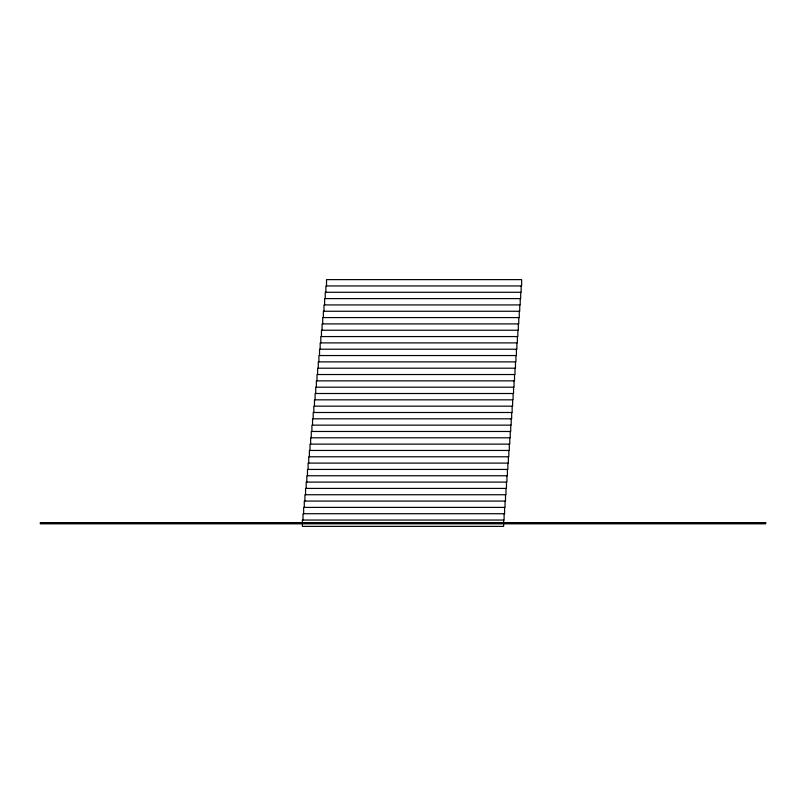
<?xml version="1.0" encoding="UTF-8"?>
<svg xmlns="http://www.w3.org/2000/svg" width="806" height="806" viewBox="0 0 806 806"><rect width="100%" height="100%" fill="white"/><g stroke="black" fill="none" stroke-linecap="round" stroke-linejoin="round"><path stroke-width="1.21" d="M521.16 285.949L521.16 292.276L325.251 292.276L325.251 298.603M520.686 292.276L520.686 298.603L324.617 298.603L324.617 304.93M520.213 298.603L520.213 304.93L323.982 304.93L323.982 311.257M519.739 304.93L519.739 311.257L323.347 311.257L323.347 317.584M519.265 311.257L519.265 317.584L322.712 317.584L322.712 323.911M518.782 317.584L518.782 323.911L322.078 323.911L322.078 330.238M518.308 323.911L518.308 330.238L321.443 330.238L321.443 336.565M517.835 330.238L517.835 336.565L320.808 336.565L320.808 342.893M517.361 336.565L517.361 342.893L320.173 342.893L320.173 349.22M516.888 342.893L516.888 349.22L319.539 349.22L319.539 355.547M516.414 349.22L516.414 355.547L318.904 355.547L318.904 361.874M515.941 355.547L515.941 361.874L318.269 361.874L318.269 368.201M515.467 361.874L515.467 368.201L317.635 368.201L317.635 374.528M514.994 368.201L514.994 374.528L317 374.528L317 380.855M514.52 374.528L514.52 380.855L316.365 380.855L316.365 387.182M514.047 380.855L514.047 387.182L315.73 387.182L315.73 393.509M513.563 387.182L513.563 393.509L315.096 393.509L315.096 399.836M513.09 393.509L513.09 399.836L314.461 399.836L314.461 406.164M512.616 399.836L512.616 406.164L313.826 406.164L313.826 412.491M512.142 406.164L512.142 412.491L313.191 412.491L313.191 418.818M511.669 412.491L511.669 418.818L312.547 418.818L312.547 425.145M511.195 418.818L511.195 425.145L311.912 425.145L311.912 431.472M510.722 425.145L510.722 431.472L311.277 431.472L311.277 437.799M510.248 431.472L510.248 437.799L310.642 437.799L310.642 444.126M509.775 437.799L509.775 444.126L310.008 444.126L310.008 450.453M509.301 444.126L509.301 450.453L309.373 450.453L309.373 456.78M508.828 450.453L508.828 456.78L308.738 456.78L308.738 463.107M508.354 456.78L508.354 463.107L308.104 463.107L308.104 469.435M507.881 463.107L507.881 469.435L307.469 469.435L307.469 475.762M507.407 469.435L507.407 475.762L306.824 475.762L306.824 482.089M506.934 475.762L506.934 482.089L306.189 482.089L306.189 488.416M506.46 482.089L506.46 488.416L305.555 488.416L305.555 494.743M505.987 488.416L505.987 494.743L304.92 494.743L304.92 501.07M505.513 494.743L505.513 501.07L304.285 501.07L304.285 507.397M505.05 501.07L505.05 507.397L303.65 507.397L303.65 513.724M504.576 507.397L504.576 513.724L303.006 513.724L303.006 520.051M504.103 513.724L504.103 520.051L302.371 520.051L302.371 526.378L503.629 526.378L503.629 520.051M326.521 285.949L326.521 279.622L521.633 279.622L521.633 285.949L325.886 285.949L325.886 292.276M765.7 522.61L40.3 522.61L40.3 523.819L765.7 523.819L765.7 522.61"/></g></svg>
